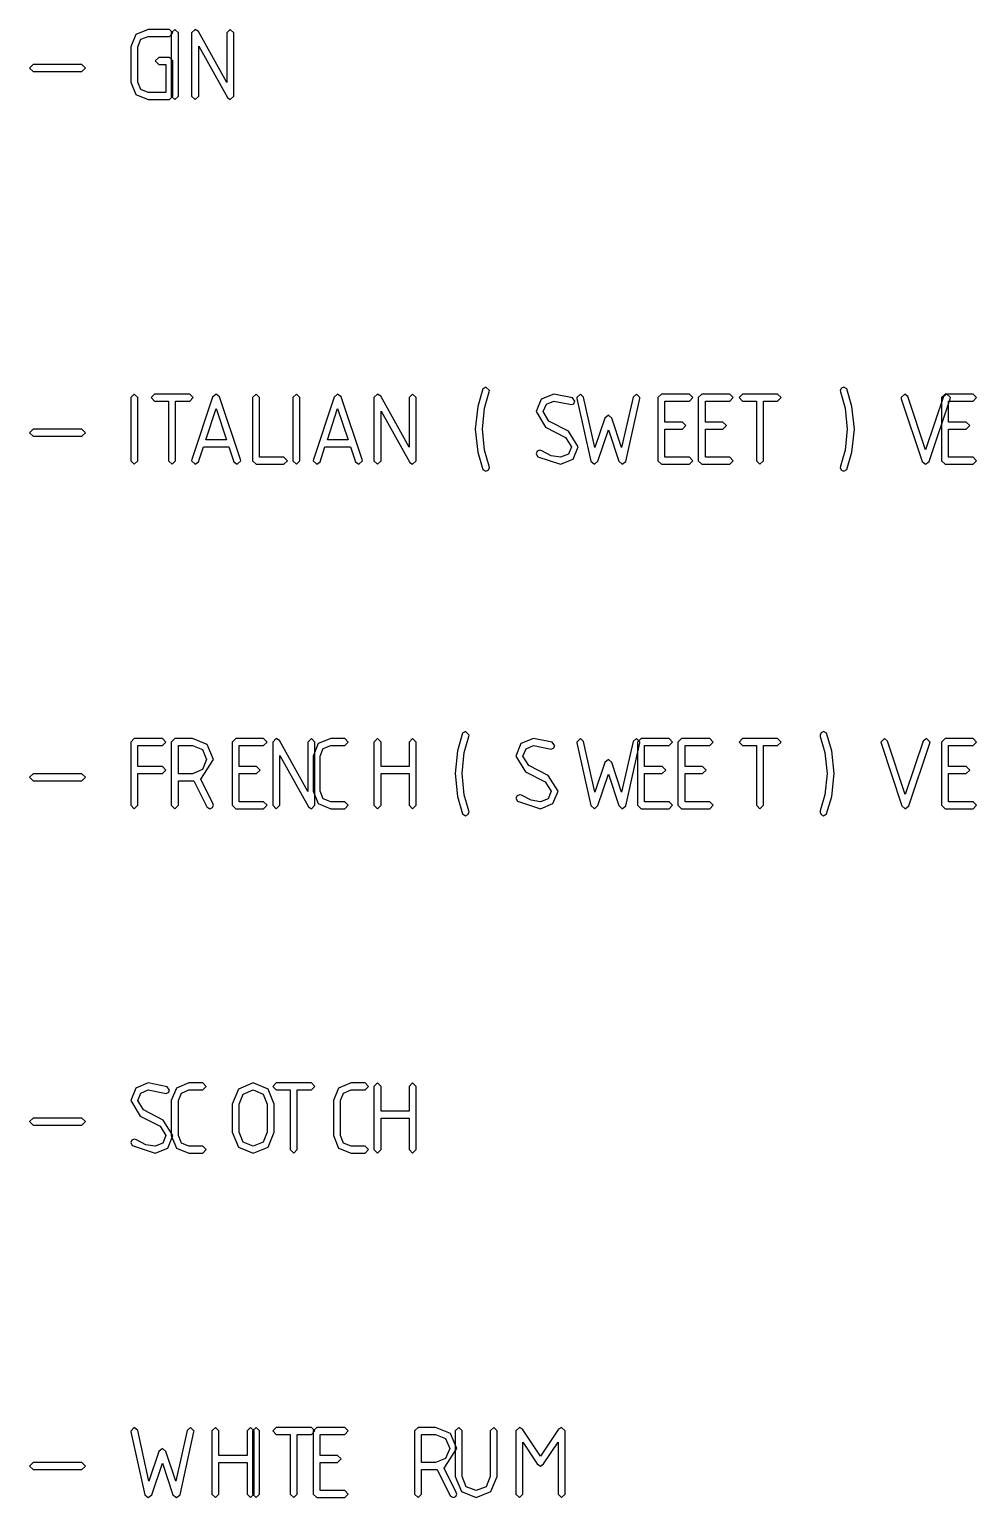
# Model space of a CAD drawing. Header units: metres. Extents: x 0 to 16.5, y 0 to 11.5.
# Drawn here: x 13.921 to 14.57, y 5.514 to 6.52 of the extents above; entities that cross this region are included whole.
import ezdxf

# ---------------------------------------------------------------- set-up
doc = ezdxf.new("R2010")
doc.units = ezdxf.units.M
for name, color, linetype in [('gin', 101, 'Continuous'), ('italian (sweet) vermouth', 220, 'Continuous'), ('scotch', 31, 'Continuous'), ('white rum', 6, 'Continuous')]:
    doc.layers.add(name, color=color, linetype=linetype)

msp = doc.modelspace()

# ---------------------------------------------------------------- linework, layer by layer
at = {"color": 7}
for points in [[(14.2193, 6.0246), (14.2225, 6.0357), (14.2228, 6.0366), (14.2203, 6.039), (14.2182, 6.0378), (14.2147, 6.0258), (14.2131, 6.0102), (14.2147, 5.9945), (14.2182, 5.9825), (14.2203, 5.9813), (14.2219, 5.9821), (14.2228, 5.9837), (14.2225, 5.9847), (14.2193, 5.9957), (14.2179, 6.0102), (14.2193, 6.0246)], [(14.4665, 5.9957), (14.4633, 5.9847), (14.4631, 5.9837), (14.4639, 5.9821), (14.4656, 5.9813), (14.4675, 5.9825), (14.4711, 5.9945), (14.4728, 6.0102), (14.4711, 6.0258), (14.4675, 6.0378), (14.4656, 6.039), (14.4639, 6.0382), (14.4631, 6.0366), (14.4633, 6.0357), (14.4665, 6.0246), (14.4679, 6.0102), (14.4665, 5.9957)], [(13.9933, 5.9861), (13.9957, 5.9885), (13.9957, 6.0102), (14.0125, 6.0102), (14.0149, 6.0126), (14.0125, 6.015), (13.9957, 6.015), (13.9957, 6.0294), (14.0125, 6.0294), (14.0149, 6.0318), (14.0125, 6.0342), (13.9933, 6.0342), (13.9908, 6.0318), (13.9908, 5.9885), (13.9933, 5.9861)], [(14.0475, 6.0198), (14.0433, 6.03), (14.0331, 6.0342), (14.0211, 6.0342), (14.0186, 6.0318), (14.0186, 5.9885), (14.0211, 5.9861), (14.0235, 5.9885), (14.0235, 6.0053), (14.0331, 6.0053), (14.034, 6.0053), (14.0429, 5.9875), (14.0451, 5.9861), (14.0468, 5.9869), (14.0475, 5.9885), (14.0472, 5.9896), (14.0389, 6.0064), (14.0475, 6.0198)], [(14.0331, 6.0294), (14.0399, 6.0266), (14.0428, 6.0198), (14.0399, 6.013), (14.0331, 6.0101), (14.0235, 6.0101), (14.0235, 6.0294), (14.0331, 6.0294)], [(14.0628, 5.9861), (14.0819, 5.9861), (14.0843, 5.9885), (14.0819, 5.9909), (14.0651, 5.9909), (14.0651, 6.0102), (14.0771, 6.0102), (14.0796, 6.0126), (14.0771, 6.015), (14.0651, 6.015), (14.0651, 6.0294), (14.0819, 6.0294), (14.0843, 6.0318), (14.0819, 6.0342), (14.0628, 6.0342), (14.0603, 6.0318), (14.0603, 5.9885), (14.0628, 5.9861)], [(14.0928, 6.0328), (14.0906, 6.0342), (14.0881, 6.0318), (14.0881, 5.9885), (14.0906, 5.9861), (14.0929, 5.9885), (14.0929, 6.0226), (14.1126, 5.9874), (14.1146, 5.9861), (14.1169, 5.9885), (14.1169, 6.0318), (14.1146, 6.0342), (14.1122, 6.0318), (14.1122, 5.9978), (14.0928, 6.0328)], [(14.1279, 6.0342), (14.1193, 6.0307), (14.1158, 6.0222), (14.1158, 5.9981), (14.1193, 5.9896), (14.1279, 5.9861), (14.1375, 5.9861), (14.1399, 5.9885), (14.1375, 5.9909), (14.1279, 5.9909), (14.1228, 5.9929), (14.1207, 5.9981), (14.1207, 6.0222), (14.1228, 6.0274), (14.1279, 6.0294), (14.1375, 6.0294), (14.1399, 6.0318), (14.1375, 6.0342), (14.1279, 6.0342)], [(14.16, 5.9861), (14.1624, 5.9885), (14.1624, 6.0102), (14.1817, 6.0102), (14.1817, 5.9885), (14.184, 5.9861), (14.1864, 5.9885), (14.1864, 6.0318), (14.184, 6.0342), (14.1817, 6.0318), (14.1817, 6.015), (14.1624, 6.015), (14.1624, 6.0318), (14.16, 6.0342), (14.1575, 6.0318), (14.1575, 5.9885), (14.16, 5.9861)], [(14.2769, 6.0088), (14.2635, 6.0157), (14.2596, 6.0222), (14.2617, 6.0272), (14.2668, 6.0294), (14.2778, 6.0272), (14.2787, 6.027), (14.2806, 6.0276), (14.2813, 6.0293), (14.2797, 6.0316), (14.2668, 6.0342), (14.2582, 6.0307), (14.2547, 6.0222), (14.2613, 6.0114), (14.2749, 6.0045), (14.2789, 5.9981), (14.2768, 5.9929), (14.2715, 5.9909), (14.2651, 5.9919), (14.2586, 5.9953), (14.2572, 5.9957), (14.2556, 5.995), (14.2547, 5.9933), (14.2558, 5.9913), (14.2715, 5.9861), (14.2801, 5.9896), (14.2836, 5.9981), (14.2769, 6.0088)], [(14.3204, 6.0177), (14.3181, 6.0198), (14.3157, 6.0177), (14.3089, 5.9974), (14.3011, 6.0322), (14.2989, 6.0342), (14.2964, 6.0317), (14.2965, 6.0312), (14.3061, 5.9882), (14.3085, 5.9861), (14.3108, 5.9882), (14.3181, 6.0098), (14.3253, 5.9882), (14.3276, 5.9861), (14.3301, 5.9881), (14.3396, 6.0312), (14.3397, 6.0317), (14.3374, 6.0342), (14.335, 6.0322), (14.3272, 5.9974), (14.3204, 6.0177)], [(14.3406, 5.9861), (14.3597, 5.9861), (14.3621, 5.9885), (14.3597, 5.9909), (14.3429, 5.9909), (14.3429, 6.0102), (14.3549, 6.0102), (14.3574, 6.0126), (14.3549, 6.015), (14.3429, 6.015), (14.3429, 6.0294), (14.3597, 6.0294), (14.3621, 6.0318), (14.3597, 6.0342), (14.3406, 6.0342), (14.3381, 6.0318), (14.3381, 5.9885), (14.3406, 5.9861)], [(14.3683, 5.9861), (14.3875, 5.9861), (14.3899, 5.9885), (14.3875, 5.9909), (14.3707, 5.9909), (14.3707, 6.0102), (14.3826, 6.0102), (14.3851, 6.0126), (14.3826, 6.015), (14.3707, 6.015), (14.3707, 6.0294), (14.3875, 6.0294), (14.3899, 6.0318), (14.3875, 6.0342), (14.3683, 6.0342), (14.3658, 6.0318), (14.3658, 5.9885), (14.3683, 5.9861)], [(14.41, 6.0294), (14.4196, 6.0294), (14.4196, 5.9885), (14.4219, 5.9861), (14.4243, 5.9885), (14.4243, 6.0294), (14.434, 6.0294), (14.4364, 6.0318), (14.434, 6.0342), (14.41, 6.0342), (14.4076, 6.0318), (14.41, 6.0294)], [(14.5239, 5.988), (14.5383, 6.031), (14.5385, 6.0317), (14.536, 6.0342), (14.5338, 6.0325), (14.5215, 5.9959), (14.5094, 6.0325), (14.5072, 6.0342), (14.5047, 6.0317), (14.5049, 6.031), (14.5192, 5.988), (14.5215, 5.9861), (14.5239, 5.988)], [(14.5489, 5.9861), (14.5681, 5.9861), (14.5704, 5.9885), (14.5681, 5.9909), (14.5512, 5.9909), (14.5512, 6.0102), (14.5632, 6.0102), (14.5657, 6.0126), (14.5632, 6.015), (14.5512, 6.015), (14.5512, 6.0294), (14.5681, 6.0294), (14.5704, 6.0318), (14.5681, 6.0342), (14.5489, 6.0342), (14.5464, 6.0318), (14.5464, 5.9885), (14.5489, 5.9861)]]:
    msp.add_lwpolyline(points, close=True, dxfattribs=at)
msp.add_lwpolyline([(13.9599, 6.0077), (13.9574, 6.0101), (13.9239, 6.0101), (13.9214, 6.0077), (13.9239, 6.0053), (13.9574, 6.0053), (13.9599, 6.0077)], close=True)
at = {"layer": 'gin', "color": 7}
for points in [[(13.9978, 6.4791), (13.9957, 6.4842), (13.9957, 6.5083), (13.9978, 6.5135), (14.0029, 6.5155), (14.0174, 6.5155), (14.0197, 6.5179), (14.0174, 6.5203), (14.0029, 6.5203), (13.9943, 6.5168), (13.9908, 6.5083), (13.9908, 6.4842), (13.9943, 6.4757), (14.0029, 6.4722), (14.0174, 6.4722), (14.0197, 6.4746), (14.0197, 6.4987), (14.0174, 6.5011), (14.0101, 6.5011), (14.0076, 6.4987), (14.0101, 6.4963), (14.015, 6.4963), (14.015, 6.477), (14.0029, 6.477), (13.9978, 6.4791)], [(14.0235, 6.4746), (14.0235, 6.5179), (14.0211, 6.5203), (14.0186, 6.5179), (14.0186, 6.4746), (14.0211, 6.4722), (14.0235, 6.4746)], [(14.0372, 6.5189), (14.035, 6.5203), (14.0325, 6.5179), (14.0325, 6.4746), (14.035, 6.4722), (14.0374, 6.4746), (14.0374, 6.5087), (14.0571, 6.4735), (14.059, 6.4722), (14.0614, 6.4746), (14.0614, 6.5179), (14.059, 6.5203), (14.0567, 6.5179), (14.0567, 6.4839), (14.0372, 6.5189)]]:
    msp.add_lwpolyline(points, close=True, dxfattribs=at)
at = {"layer": 'gin'}
msp.add_lwpolyline([(13.9599, 6.4938), (13.9574, 6.4962), (13.9239, 6.4962), (13.9214, 6.4938), (13.9239, 6.4914), (13.9574, 6.4914), (13.9599, 6.4938)], close=True, dxfattribs=at)
at = {"layer": 'italian (sweet) vermouth', "color": 7}
for points in [[(13.9957, 6.2246), (13.9957, 6.2679), (13.9933, 6.2703), (13.9908, 6.2679), (13.9908, 6.2246), (13.9933, 6.2222), (13.9957, 6.2246)], [(14.0072, 6.2655), (14.0168, 6.2655), (14.0168, 6.2246), (14.0192, 6.2222), (14.0215, 6.2246), (14.0215, 6.2655), (14.0313, 6.2655), (14.0336, 6.2679), (14.0313, 6.2703), (14.0072, 6.2703), (14.0049, 6.2679), (14.0072, 6.2655)], [(14.0661, 6.2254), (14.0517, 6.2684), (14.0493, 6.2703), (14.0469, 6.2683), (14.0326, 6.2254), (14.0325, 6.2246), (14.035, 6.2222), (14.0372, 6.2238), (14.0406, 6.2342), (14.0581, 6.2342), (14.0615, 6.2238), (14.0638, 6.2222), (14.0663, 6.2246), (14.0661, 6.2254)], [(14.0742, 6.2246), (14.0767, 6.2222), (14.0958, 6.2222), (14.0982, 6.2246), (14.0958, 6.227), (14.079, 6.227), (14.079, 6.2679), (14.0767, 6.2703), (14.0742, 6.2679), (14.0742, 6.2246)], [(14.1068, 6.2246), (14.1068, 6.2679), (14.1044, 6.2703), (14.1019, 6.2679), (14.1019, 6.2246), (14.1044, 6.2222), (14.1068, 6.2246)], [(14.1494, 6.2254), (14.135, 6.2684), (14.1326, 6.2703), (14.1303, 6.2683), (14.116, 6.2254), (14.1158, 6.2246), (14.1183, 6.2222), (14.1206, 6.2238), (14.1239, 6.2342), (14.1414, 6.2342), (14.1449, 6.2238), (14.1471, 6.2222), (14.1496, 6.2246), (14.1494, 6.2254)], [(14.1622, 6.2689), (14.16, 6.2703), (14.1575, 6.2679), (14.1575, 6.2246), (14.16, 6.2222), (14.1624, 6.2246), (14.1624, 6.2587), (14.1821, 6.2235), (14.184, 6.2222), (14.1864, 6.2246), (14.1864, 6.2679), (14.184, 6.2703), (14.1817, 6.2679), (14.1817, 6.2339), (14.1622, 6.2689)], [(14.2332, 6.2607), (14.2364, 6.2718), (14.2367, 6.2727), (14.2342, 6.2751), (14.2321, 6.2739), (14.2286, 6.2619), (14.2269, 6.2463), (14.2286, 6.2306), (14.2321, 6.2186), (14.2342, 6.2174), (14.2358, 6.2182), (14.2367, 6.2198), (14.2364, 6.2208), (14.2332, 6.2318), (14.2318, 6.2463), (14.2332, 6.2607)], [(14.2908, 6.2449), (14.2774, 6.2518), (14.2735, 6.2583), (14.2756, 6.2633), (14.2807, 6.2655), (14.2917, 6.2633), (14.2926, 6.2631), (14.2944, 6.2637), (14.2951, 6.2655), (14.2936, 6.2677), (14.2807, 6.2703), (14.2721, 6.2668), (14.2686, 6.2583), (14.2751, 6.2476), (14.2888, 6.2406), (14.2928, 6.2342), (14.2907, 6.2291), (14.2854, 6.227), (14.279, 6.228), (14.2725, 6.2314), (14.2711, 6.2318), (14.2694, 6.2311), (14.2686, 6.2294), (14.2697, 6.2274), (14.2854, 6.2222), (14.294, 6.2257), (14.2975, 6.2342), (14.2908, 6.2449)], [(14.3204, 6.2538), (14.3181, 6.2559), (14.3157, 6.2538), (14.3089, 6.2336), (14.3011, 6.2683), (14.2989, 6.2703), (14.2964, 6.2679), (14.2965, 6.2673), (14.3061, 6.2243), (14.3085, 6.2222), (14.3108, 6.2243), (14.3181, 6.2459), (14.3253, 6.2243), (14.3276, 6.2222), (14.3301, 6.2242), (14.3396, 6.2673), (14.3397, 6.2679), (14.3374, 6.2703), (14.335, 6.2683), (14.3272, 6.2336), (14.3204, 6.2538)], [(14.3544, 6.2222), (14.3736, 6.2222), (14.376, 6.2246), (14.3736, 6.227), (14.3568, 6.227), (14.3568, 6.2463), (14.3688, 6.2463), (14.3712, 6.2487), (14.3688, 6.2511), (14.3568, 6.2511), (14.3568, 6.2655), (14.3736, 6.2655), (14.376, 6.2679), (14.3736, 6.2703), (14.3544, 6.2703), (14.3519, 6.2679), (14.3519, 6.2246), (14.3544, 6.2222)], [(14.3822, 6.2222), (14.4014, 6.2222), (14.4037, 6.2246), (14.4014, 6.227), (14.3846, 6.227), (14.3846, 6.2463), (14.3965, 6.2463), (14.399, 6.2487), (14.3965, 6.2511), (14.3846, 6.2511), (14.3846, 6.2655), (14.4014, 6.2655), (14.4037, 6.2679), (14.4014, 6.2703), (14.3822, 6.2703), (14.3797, 6.2679), (14.3797, 6.2246), (14.3822, 6.2222)], [(14.41, 6.2655), (14.4196, 6.2655), (14.4196, 6.2246), (14.4219, 6.2222), (14.4243, 6.2246), (14.4243, 6.2655), (14.434, 6.2655), (14.4364, 6.2679), (14.434, 6.2703), (14.41, 6.2703), (14.4076, 6.2679), (14.41, 6.2655)], [(14.4804, 6.2318), (14.4772, 6.2208), (14.4769, 6.2198), (14.4778, 6.2182), (14.4794, 6.2174), (14.4814, 6.2186), (14.485, 6.2306), (14.4867, 6.2463), (14.485, 6.2619), (14.4814, 6.2739), (14.4794, 6.2751), (14.4778, 6.2743), (14.4769, 6.2727), (14.4772, 6.2718), (14.4804, 6.2607), (14.4818, 6.2463), (14.4804, 6.2318)], [(14.5378, 6.2241), (14.5522, 6.2671), (14.5524, 6.2679), (14.5499, 6.2703), (14.5476, 6.2686), (14.5354, 6.232), (14.5233, 6.2686), (14.5211, 6.2703), (14.5186, 6.2679), (14.5187, 6.2671), (14.5331, 6.2241), (14.5354, 6.2222), (14.5378, 6.2241)], [(14.5489, 6.2222), (14.5681, 6.2222), (14.5704, 6.2246), (14.5681, 6.227), (14.5512, 6.227), (14.5512, 6.2463), (14.5632, 6.2463), (14.5657, 6.2487), (14.5632, 6.2511), (14.5512, 6.2511), (14.5512, 6.2655), (14.5681, 6.2655), (14.5704, 6.2679), (14.5681, 6.2703), (14.5489, 6.2703), (14.5464, 6.2679), (14.5464, 6.2246), (14.5489, 6.2222)], [(14.0565, 6.239), (14.0422, 6.239), (14.0493, 6.2605), (14.0565, 6.239)], [(14.1399, 6.239), (14.1256, 6.239), (14.1326, 6.2605), (14.1399, 6.239)]]:
    msp.add_lwpolyline(points, close=True, dxfattribs=at)
at = {"layer": 'italian (sweet) vermouth'}
msp.add_lwpolyline([(13.9599, 6.2438), (13.9574, 6.2462), (13.9239, 6.2462), (13.9214, 6.2438), (13.9239, 6.2414), (13.9574, 6.2414), (13.9599, 6.2438)], close=True, dxfattribs=at)
at = {"layer": 'scotch', "color": 7}
for points in [[(14.0131, 5.7727), (13.9996, 5.7796), (13.9957, 5.7861), (13.9978, 5.7911), (14.0029, 5.7933), (14.0139, 5.7911), (14.0149, 5.7908), (14.0167, 5.7915), (14.0174, 5.7932), (14.0158, 5.7955), (14.0029, 5.7981), (13.9943, 5.7946), (13.9908, 5.7861), (13.9974, 5.7753), (14.011, 5.7684), (14.015, 5.762), (14.0129, 5.7568), (14.0076, 5.7548), (14.0013, 5.7558), (13.9947, 5.7592), (13.9933, 5.7596), (13.9917, 5.7588), (13.9908, 5.7572), (13.9919, 5.7552), (14.0076, 5.75), (14.0162, 5.7535), (14.0197, 5.762), (14.0131, 5.7727)], [(14.0307, 5.7981), (14.0221, 5.7946), (14.0186, 5.7861), (14.0186, 5.762), (14.0221, 5.7535), (14.0307, 5.75), (14.0403, 5.75), (14.0426, 5.7524), (14.0403, 5.7548), (14.0307, 5.7548), (14.0256, 5.7568), (14.0235, 5.762), (14.0235, 5.7861), (14.0256, 5.7912), (14.0307, 5.7933), (14.0403, 5.7933), (14.0426, 5.7957), (14.0403, 5.7981), (14.0307, 5.7981)], [(14.0892, 5.7837), (14.085, 5.7939), (14.0747, 5.7981), (14.0646, 5.7938), (14.0603, 5.7837), (14.0603, 5.7645), (14.0646, 5.7542), (14.0747, 5.75), (14.0849, 5.7542), (14.0892, 5.7645), (14.0892, 5.7837)], [(14.0906, 5.7933), (14.1001, 5.7933), (14.1001, 5.7524), (14.1025, 5.75), (14.1049, 5.7524), (14.1049, 5.7933), (14.1146, 5.7933), (14.1169, 5.7957), (14.1146, 5.7981), (14.0906, 5.7981), (14.0882, 5.7957), (14.0906, 5.7933)], [(14.1418, 5.7981), (14.1332, 5.7946), (14.1297, 5.7861), (14.1297, 5.762), (14.1332, 5.7535), (14.1418, 5.75), (14.1514, 5.75), (14.1538, 5.7524), (14.1514, 5.7548), (14.1418, 5.7548), (14.1367, 5.7568), (14.1346, 5.762), (14.1346, 5.7861), (14.1367, 5.7912), (14.1418, 5.7933), (14.1514, 5.7933), (14.1538, 5.7957), (14.1514, 5.7981), (14.1418, 5.7981)], [(14.16, 5.75), (14.1624, 5.7524), (14.1624, 5.7741), (14.1817, 5.7741), (14.1817, 5.7524), (14.184, 5.75), (14.1864, 5.7524), (14.1864, 5.7957), (14.184, 5.7981), (14.1817, 5.7957), (14.1817, 5.7789), (14.1624, 5.7789), (14.1624, 5.7957), (14.16, 5.7981), (14.1575, 5.7957), (14.1575, 5.7524), (14.16, 5.75)], [(14.0815, 5.7575), (14.0747, 5.7548), (14.0679, 5.7575), (14.0651, 5.7644), (14.0651, 5.7837), (14.0679, 5.7905), (14.0747, 5.7933), (14.0815, 5.7905), (14.0844, 5.7837), (14.0844, 5.7644), (14.0815, 5.7575)]]:
    msp.add_lwpolyline(points, close=True, dxfattribs=at)
at = {"layer": 'scotch'}
msp.add_lwpolyline([(13.9599, 5.7716), (13.9574, 5.774), (13.9239, 5.774), (13.9214, 5.7716), (13.9239, 5.7692), (13.9574, 5.7692), (13.9599, 5.7716)], close=True, dxfattribs=at)
at = {"layer": 'white rum', "color": 7}
for points in [[(14.0149, 5.5455), (14.0125, 5.5475), (14.0101, 5.5455), (14.0033, 5.5252), (13.9956, 5.56), (13.9933, 5.562), (13.9908, 5.5595), (13.991, 5.559), (14.0006, 5.5159), (14.0029, 5.5139), (14.0053, 5.5159), (14.0125, 5.5376), (14.0197, 5.5159), (14.0221, 5.5139), (14.0246, 5.5159), (14.034, 5.559), (14.0342, 5.5595), (14.0318, 5.562), (14.0294, 5.56), (14.0217, 5.5252), (14.0149, 5.5455)], [(14.0489, 5.5139), (14.0513, 5.5163), (14.0513, 5.538), (14.0706, 5.538), (14.0706, 5.5163), (14.0729, 5.5139), (14.0753, 5.5163), (14.0753, 5.5596), (14.0729, 5.562), (14.0706, 5.5596), (14.0706, 5.5427), (14.0513, 5.5427), (14.0513, 5.5596), (14.0489, 5.562), (14.0464, 5.5596), (14.0464, 5.5163), (14.0489, 5.5139)], [(14.079, 5.5163), (14.079, 5.5596), (14.0767, 5.562), (14.0742, 5.5596), (14.0742, 5.5163), (14.0767, 5.5139), (14.079, 5.5163)], [(14.0906, 5.5572), (14.1001, 5.5572), (14.1001, 5.5163), (14.1025, 5.5139), (14.1049, 5.5163), (14.1049, 5.5572), (14.1146, 5.5572), (14.1169, 5.5596), (14.1146, 5.562), (14.0906, 5.562), (14.0882, 5.5596), (14.0906, 5.5572)], [(14.1183, 5.5139), (14.1375, 5.5139), (14.1399, 5.5163), (14.1375, 5.5187), (14.1207, 5.5187), (14.1207, 5.538), (14.1326, 5.538), (14.1351, 5.5404), (14.1326, 5.5427), (14.1207, 5.5427), (14.1207, 5.5572), (14.1375, 5.5572), (14.1399, 5.5596), (14.1375, 5.562), (14.1183, 5.562), (14.1158, 5.5596), (14.1158, 5.5163), (14.1183, 5.5139)], [(14.2142, 5.5475), (14.21, 5.5578), (14.1997, 5.562), (14.1878, 5.562), (14.1853, 5.5596), (14.1853, 5.5163), (14.1878, 5.5139), (14.1901, 5.5163), (14.1901, 5.5331), (14.1997, 5.5331), (14.2007, 5.5331), (14.2096, 5.5152), (14.2118, 5.5139), (14.2135, 5.5146), (14.2142, 5.5163), (14.2139, 5.5174), (14.2056, 5.5342), (14.2142, 5.5475)], [(14.1997, 5.5572), (14.2065, 5.5544), (14.2094, 5.5476), (14.2065, 5.5408), (14.1997, 5.5379), (14.1901, 5.5379), (14.1901, 5.5572), (14.1997, 5.5572)], [(14.2396, 5.562), (14.2372, 5.5596), (14.2372, 5.5283), (14.2343, 5.5214), (14.2275, 5.5187), (14.2207, 5.5214), (14.2179, 5.5283), (14.2179, 5.5596), (14.2156, 5.562), (14.2131, 5.5596), (14.2131, 5.5284), (14.2174, 5.5181), (14.2275, 5.5139), (14.2376, 5.5181), (14.2419, 5.5284), (14.2419, 5.5596), (14.2396, 5.562)], [(14.284, 5.5608), (14.2715, 5.5423), (14.2593, 5.5608), (14.2572, 5.562), (14.2547, 5.5596), (14.2547, 5.5163), (14.2572, 5.5139), (14.2596, 5.5163), (14.2596, 5.5518), (14.2693, 5.537), (14.2715, 5.5355), (14.2737, 5.537), (14.2836, 5.5518), (14.2836, 5.5163), (14.286, 5.5139), (14.2885, 5.5163), (14.2885, 5.5596), (14.286, 5.562), (14.284, 5.5608)]]:
    msp.add_lwpolyline(points, close=True, dxfattribs=at)
at = {"layer": 'white rum'}
msp.add_lwpolyline([(13.9599, 5.5355), (13.9574, 5.5379), (13.9239, 5.5379), (13.9214, 5.5355), (13.9239, 5.5331), (13.9574, 5.5331), (13.9599, 5.5355)], close=True, dxfattribs=at)

doc.saveas('drawing.dxf')
